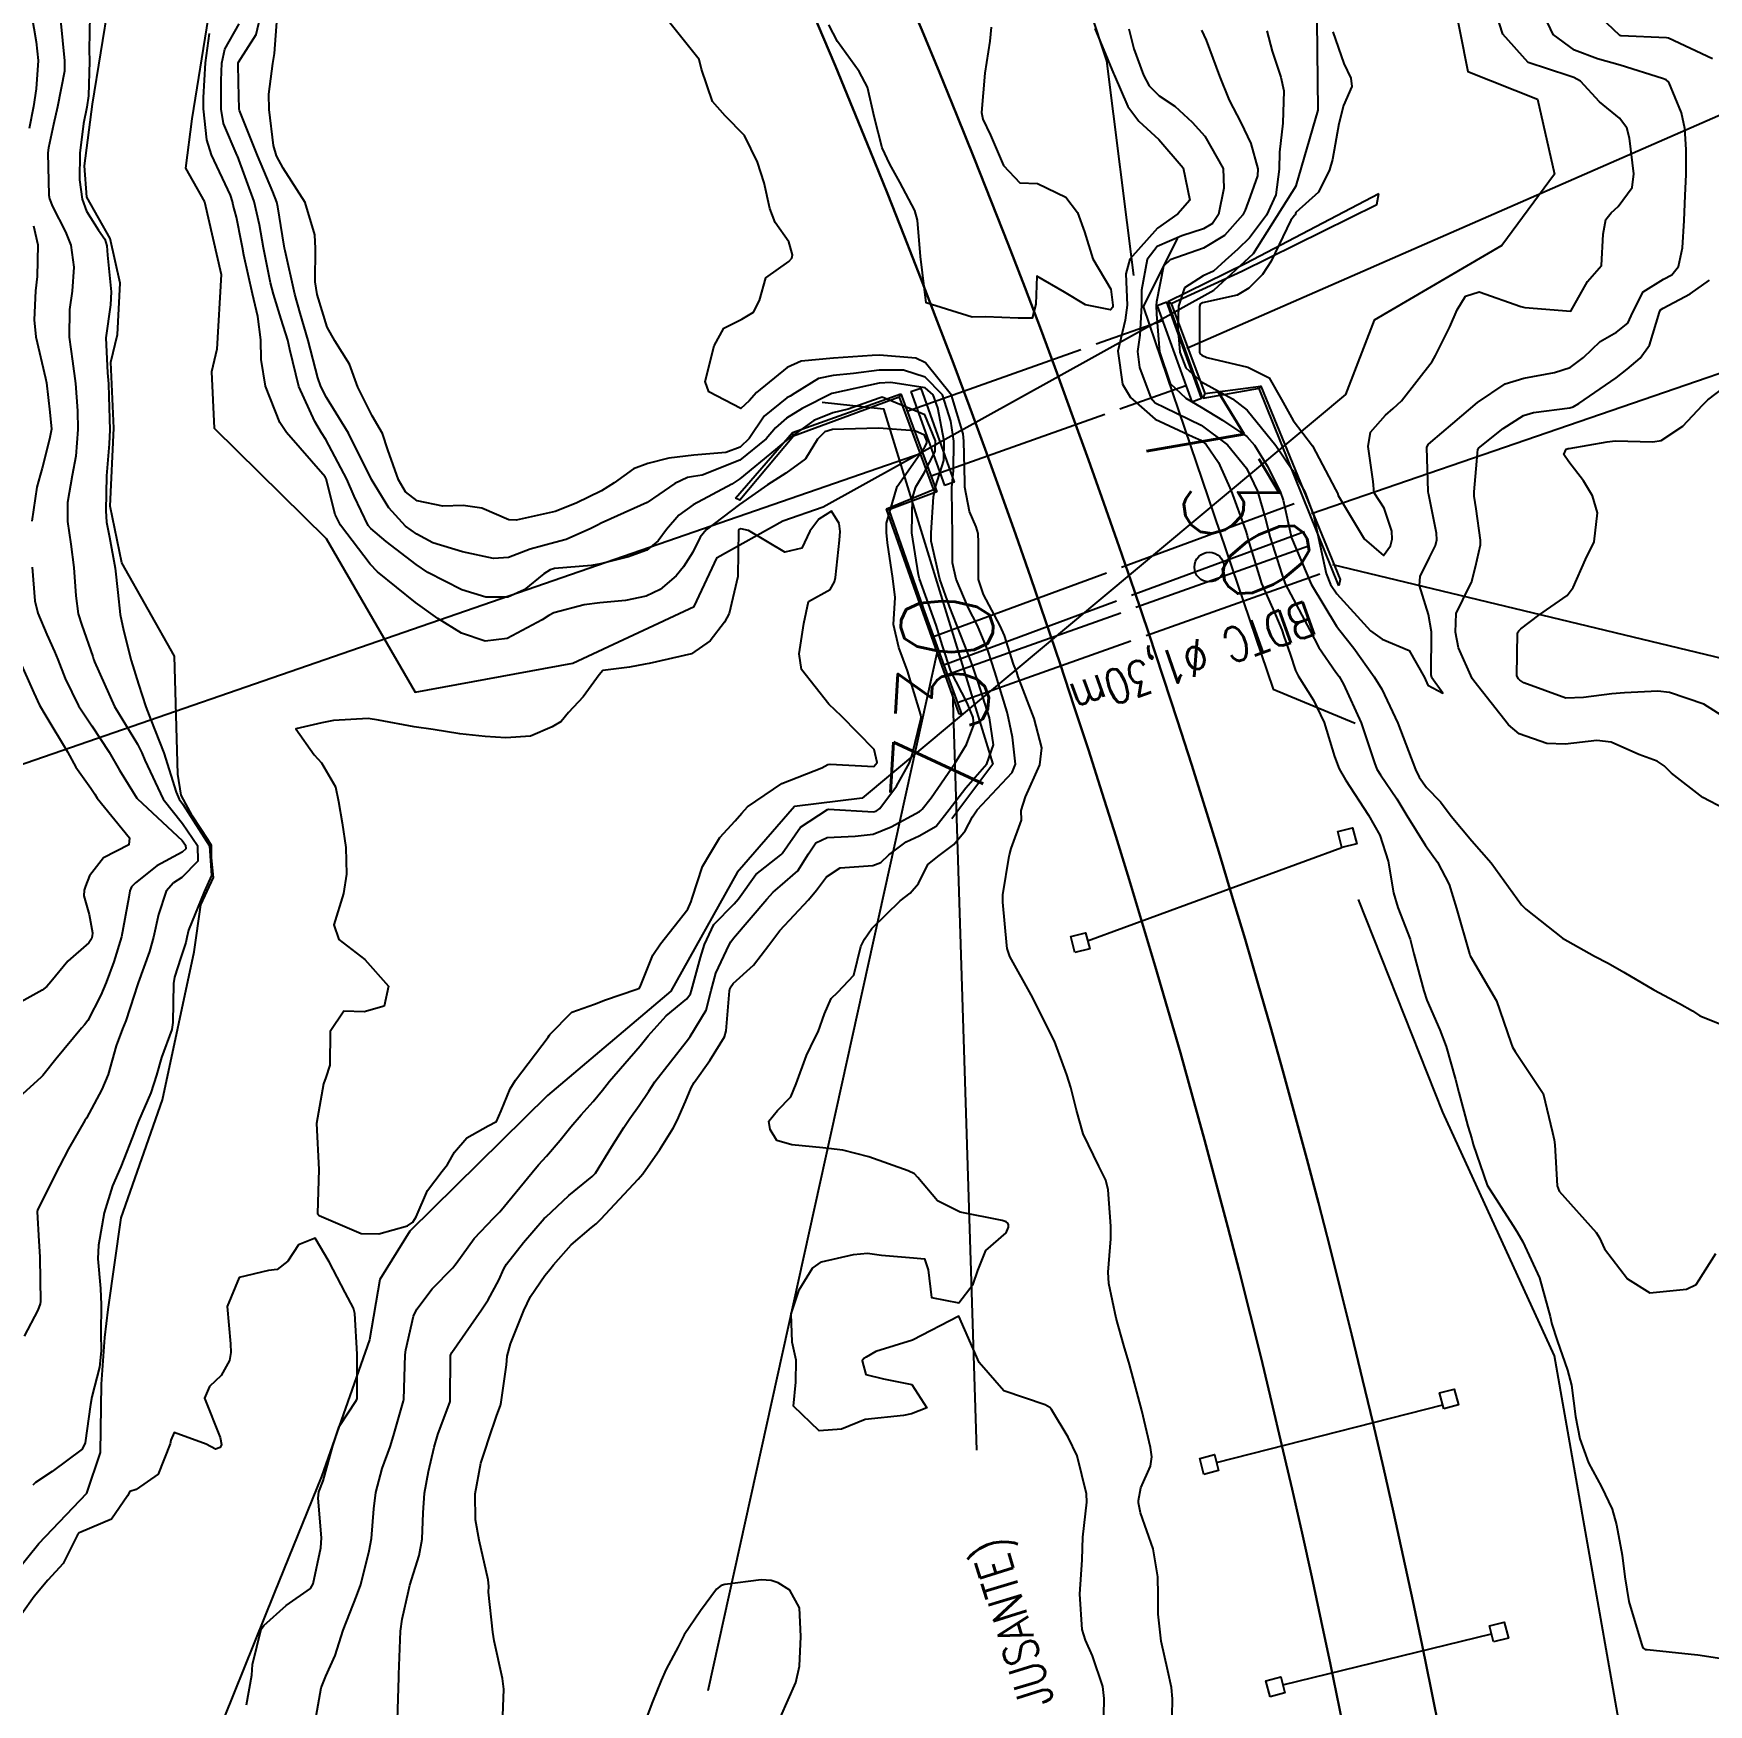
# Model space of a CAD drawing. Header units: metres. Extents: x 318500 to 325275, y 7408834 to 7428799.
# Drawn here: x 323822.7 to 323895.5, y 7420420.6 to 7420493.1 of the extents above; entities that cross this region are included whole.
import ezdxf
from ezdxf.enums import TextEntityAlignment as Align

# ---------------------------------------------------------------- set-up
doc = ezdxf.new("R2010")
doc.units = ezdxf.units.M
doc.header["$MEASUREMENT"] = 0
doc.linetypes.add('CONTINUO', pattern=[0])
doc.linetypes.add('TRACEJADO', pattern=[8.7, 8, -0.7])
for name, color, linetype in [('ALA', 45, 'Continuous'), ('BUEIRO', 151, 'Continuous'), ('Cotas', 45, 'Continuous'), ('Curvas de Nivel 1m', 11, 'Continuous'), ('Curvas de Nivel 5m', 15, 'Continuous'), ('Divisas', 45, 'Continuous'), ('Hidrografia', 140, 'Continuous'), ('Linha Férrea', 20, 'Continuous'), ('Pontes_Viadutos_Tubos', 190, 'Continuous'), ('Postes', 20, 'Continuous'), ('Pórticos', 45, 'Continuous'), ('TEXTO', 45, 'Continuous'), ('Vias Primárias', 230, 'Continuous')]:
    doc.layers.add(name, color=color, linetype=linetype)
doc.styles.add('ROMANS', font='romans', dxfattribs={"height": 0.2})
doc.styles.add('Style-STANDARD', font='STANDARD.shx')

msp = doc.modelspace()

# ---------------------------------------------------------------- linework, layer by layer
at = {"layer": 'ALA', "linetype": 'CONTINUO'}
for points in [[(323871.981, 7420481.506, 730.885), (323875.369, 7420483.166, 730.513), (323881.143, 7420486.187, 729.695)], [(323875.953, 7420477.723, 730.162), (323873.509, 7420477.292, 730.92)], [(323879.413, 7420469.144, 730.104), (323875.953, 7420477.723, 730.162)], [(323876.025, 7420477.819, 726.754), (323879.462, 7420469.431, 727.394), (323879.413, 7420469.144, 730.104)], [(323863.038, 7420463.544, 730.032), (323862.917, 7420463.587, 727.259), (323861.216, 7420468.384, 725.878), (323859.76, 7420472.48, 725.851)], [(323859.868, 7420472.459, 730.125), (323861.36, 7420468.18, 730.075), (323863.038, 7420463.544, 730.032)]]:
    msp.add_polyline3d(points, dxfattribs=at)
at = {"layer": 'BUEIRO', "linetype": 'TRACEJADO', "flags": 128}
for points in [[(323860.665, 7420476.743), (323871.749, 7420480.682)], [(323861.702, 7420473.927), (323872.766, 7420477.859)]]:
    msp.add_lwpolyline(points, dxfattribs=at)
at = {"layer": 'BUEIRO', "linetype": 'CONTINUO'}
for points in [[(323872.134, 7420481.421, 726.591), (323875.194, 7420482.821, 726.556), (323881.065, 7420485.71, 726.979), (323881.143, 7420486.187, 729.695)], [(323871.945, 7420481.467, 731.951), (323871.521, 7420481.314, 731.951), (323873.021, 7420477.15, 731.915), (323873.444, 7420477.303, 731.915)], [(323873.444, 7420477.303, 731.915), (323871.945, 7420481.467, 731.951)], [(323871.981, 7420481.506, 730.885), (323872.134, 7420481.421, 726.591), (323873.593, 7420477.503, 726.301), (323873.509, 7420477.292, 730.92)], [(323873.509, 7420477.292, 730.92), (323871.981, 7420481.506, 730.885)], [(323860.824, 7420477.586, 731.735), (323861.248, 7420477.737, 731.735), (323862.707, 7420473.659, 731.604), (323862.283, 7420473.507, 731.604)], [(323873.593, 7420477.503, 726.301), (323876.025, 7420477.819, 726.754), (323875.953, 7420477.723, 730.162)], [(323853.201, 7420472.955, 730.224), (323855.679, 7420475.813, 730.729), (323860.388, 7420477.496, 730.738)], [(323860.319, 7420477.343, 726.445), (323855.727, 7420475.655, 727.042), (323855.679, 7420475.813, 730.729)], [(323860.388, 7420477.496, 730.738), (323860.319, 7420477.343, 726.445), (323861.81, 7420473.315, 726.434), (323861.955, 7420473.241, 730.639)], [(323860.388, 7420477.496, 730.738), (323861.955, 7420473.241, 730.639)], [(323860.824, 7420477.586, 731.735), (323862.283, 7420473.507, 731.604)], [(323855.727, 7420475.655, 727.042), (323853.387, 7420472.876, 726.318), (323853.201, 7420472.955, 730.224)], [(323861.81, 7420473.315, 726.434), (323859.76, 7420472.48, 725.851), (323859.868, 7420472.459, 730.125)], [(323861.955, 7420473.241, 730.639), (323859.868, 7420472.459, 730.125)]]:
    msp.add_polyline3d(points, dxfattribs=at)
at = {"layer": 'Curvas de Nivel 1m', "flags": 128}
for points, elevation in [([(323876.283, 7420493.261), (323876.518, 7420492.376), (323876.896, 7420491.251), (323877.015, 7420490.65), (323876.981, 7420489.249), (323876.839, 7420487.994), (323876.814, 7420487.251), (323876.669, 7420486.138), (323876.272, 7420485.259), (323875.53, 7420484.269), (323875.022, 7420483.778), (323874.468, 7420483.281), (323873.972, 7420482.826), (323873.51, 7420482.617), (323872.704, 7420482.1), (323872.439, 7420481.306), (323872.419, 7420480.363), (323872.497, 7420479.304), (323872.77, 7420478.617), (323873.447, 7420478.013), (323874.794, 7420477.276), (323875.433, 7420476.786), (323876.679, 7420475.251), (323877.394, 7420474.176), (323877.939, 7420473.232), (323878.326, 7420472.182), (323878.532, 7420471.222), (323878.861, 7420469.693), (323879.045, 7420469.214), (323879.324, 7420468.798), (323880.788, 7420467.195), (323881.297, 7420466.841), (323882.46, 7420466.341), (323883.126, 7420465.162), (323883.275, 7420464.836), (323883.929, 7420464.491), (323883.451, 7420465.157), (323883.414, 7420465.291), (323883.438, 7420467.158), (323883.311, 7420467.91), (323882.915, 7420469.166), (323882.946, 7420469.556), (323883.348, 7420470.38), (323883.611, 7420470.901), (323883.672, 7420471.155), (323883.647, 7420471.44), (323883.377, 7420472.811), (323883.315, 7420473.097), (323883.305, 7420473.161), (323883.291, 7420473.252), (323883.238, 7420475.163), (323883.29, 7420475.284), (323883.413, 7420475.391), (323884.368, 7420476.204), (323885.44, 7420477.111), (323886.636, 7420477.93), (323887.451, 7420478.171), (323888.781, 7420478.418), (323889.456, 7420478.639), (323890.033, 7420479.071), (323890.767, 7420479.764), (323891.477, 7420480.175), (323891.969, 7420480.559), (323892.179, 7420481.043), (323892.626, 7420481.916), (323893.512, 7420482.467), (323893.877, 7420482.662), (323894.161, 7420483.02), (323894.339, 7420483.829), (323894.411, 7420485.017), (323894.46, 7420486.113), (323894.499, 7420487.016), (323894.494, 7420488.109), (323894.44, 7420489.017), (323894.291, 7420489.704), (323893.746, 7420491.028), (323893.622, 7420491.133), (323893.464, 7420491.19), (323891.631, 7420491.768), (323890.651, 7420492.048), (323889.64, 7420492.416), (323888.715, 7420493.094), (323887.861, 7420494.923)], 728), ([(323879.156, 7420493.217), (323879.629, 7420491.843), (323879.925, 7420491.207), (323879.974, 7420490.849), (323879.608, 7420490.014), (323879.408, 7420489.213), (323879.128, 7420487.665), (323879.01, 7420487.218), (323878.523, 7420486.258), (323877.542, 7420485.365), (323877.507, 7420485.274), (323877.49, 7420485.241), (323877.329, 7420485.035), (323876.471, 7420483.256), (323876.098, 7420482.674), (323875.502, 7420482.077), (323874.996, 7420481.777), (323873.492, 7420481.44), (323873.394, 7420481.389), (323873.364, 7420481.292), (323873.358, 7420479.395), (323873.365, 7420479.291), (323873.392, 7420479.223), (323873.459, 7420479.164), (323873.677, 7420479.069), (323875.454, 7420478.648), (323876.381, 7420478.188), (323876.913, 7420477.248), (323877.426, 7420476.332), (323878.27, 7420475.227), (323879.263, 7420473.33), (323879.336, 7420473.211), (323879.348, 7420473.179), (323879.379, 7420473.069), (323880.505, 7420471.199), (323881.349, 7420470.47), (323881.656, 7420470.885), (323881.727, 7420471.184), (323881.709, 7420471.53), (323881.373, 7420472.529), (323880.941, 7420473.194), (323880.904, 7420473.678), (323880.685, 7420475.197), (323880.792, 7420475.823), (323881.431, 7420476.559), (323881.768, 7420476.852), (323882.135, 7420477.18), (323883.457, 7420478.902), (323883.611, 7420479.158), (323884.232, 7420480.395), (323884.557, 7420481.144), (323884.911, 7420481.727), (323885.502, 7420481.929), (323887.316, 7420481.289), (323887.492, 7420481.237), (323889.49, 7420481.08), (323890.213, 7420482.366), (323890.82, 7420483.061), (323890.897, 7420484.423), (323891.015, 7420485.058), (323891.239, 7420485.36), (323891.549, 7420485.623), (323892.154, 7420486.451), (323892.217, 7420487.044), (323892.042, 7420488.597), (323891.916, 7420489.047), (323891.604, 7420489.461), (323890.727, 7420490.179), (323889.909, 7420491.076), (323889.622, 7420491.236), (323889.402, 7420491.305), (323887.632, 7420491.882), (323886.532, 7420493.121), (323886.003, 7420494.799)], 727), ([(323895.636, 7420492.045), (323893.734, 7420492.944), (323893.649, 7420492.955), (323891.664, 7420493.036), (323891.616, 7420493.051), (323889.677, 7420494.907)], 729), ([(323822.617, 7420493.97), (323822.824, 7420492.777), (323822.908, 7420491.967), (323822.829, 7420490.74), (323822.713, 7420489.969), (323822.528, 7420489.024)], 729), ([(323825.161, 7420493.937), (323825.13, 7420492.435), (323825.138, 7420491.937), (323825.098, 7420490.437), (323825.025, 7420489.938), (323824.882, 7420489.239), (323824.729, 7420487.943), (323824.706, 7420486.789), (323824.82, 7420485.941), (323825.018, 7420485.421), (323825.527, 7420484.605), (323825.815, 7420484.217), (323825.892, 7420483.924), (323825.92, 7420483.518), (323826.082, 7420481.921), (323826.051, 7420481.352), (323825.852, 7420479.924), (323825.93, 7420478.408), (323825.969, 7420477.922), (323825.979, 7420477.374), (323826.024, 7420475.921), (323825.998, 7420475.324), (323825.88, 7420473.923), (323825.848, 7420472.406), (323825.886, 7420471.922), (323826.011, 7420471.259), (323826.261, 7420469.916), (323826.367, 7420468.862), (323826.468, 7420467.912), (323826.615, 7420467.232), (323826.951, 7420465.905), (323827.265, 7420464.874), (323827.59, 7420463.897), (323827.803, 7420463.333), (323828.367, 7420461.889), (323828.901, 7420460.185), (323829.041, 7420459.882), (323829.197, 7420459.668), (323830.356, 7420457.862), (323830.445, 7420456.567), (323830.125, 7420455.865), (323829.438, 7420454.19), (323829.376, 7420453.876), (323829.332, 7420453.661), (323829.107, 7420453.009), (323828.832, 7420452.144), (323828.79, 7420451.883), (323828.768, 7420450.179), (323828.714, 7420449.883), (323828.276, 7420448.66), (323828.059, 7420447.89), (323827.8, 7420447.12), (323827.276, 7420445.897), (323827.198, 7420445.707), (323826.999, 7420445.167), (323826.641, 7420444.25), (323826.501, 7420443.907), (323826.143, 7420443.084), (323825.78, 7420441.918), (323825.527, 7420440.51), (323825.501, 7420439.921), (323825.614, 7420438.623), (323825.647, 7420437.919), (323825.641, 7420436.672), (323825.646, 7420435.919), (323825.579, 7420435.21), (323825.25, 7420433.924), (323825.184, 7420433.586), (323824.959, 7420431.928), (323824.817, 7420431.653), (323823.528, 7420430.67), (323822.802, 7420430.196), (323822.677, 7420430.085)], 727), ([(323843.076, 7420419.684), (323843.14, 7420421.226), (323843.077, 7420421.684), (323842.715, 7420423.324), (323842.656, 7420423.691), (323842.472, 7420425.429), (323842.487, 7420425.694), (323842.461, 7420425.978), (323842.066, 7420427.701), (323841.91, 7420428.576), (323841.893, 7420429.704), (323842.145, 7420431.032), (323842.354, 7420431.697), (323842.469, 7420432.051), (323842.841, 7420433.121), (323842.994, 7420433.542), (323843.031, 7420433.687), (323843.251, 7420435.307), (323843.289, 7420435.684), (323843.427, 7420436.223), (323844.016, 7420437.673), (323844.305, 7420438.273), (323844.923, 7420439.188), (323845.135, 7420439.45), (323845.296, 7420439.656), (323846.068, 7420440.524), (323846.955, 7420441.28), (323847.157, 7420441.437), (323847.349, 7420441.634), (323848.978, 7420443.379), (323849.178, 7420443.607), (323849.921, 7420444.671), (323850.489, 7420445.588), (323850.669, 7420445.931), (323851.027, 7420446.746), (323851.277, 7420447.337), (323851.414, 7420447.576), (323852.086, 7420448.533), (323852.732, 7420449.563), (323852.803, 7420449.823), (323852.939, 7420451.562), (323852.969, 7420451.684), (323853.095, 7420451.874), (323853.988, 7420452.665), (323854.652, 7420453.537), (323855.127, 7420454.181), (323856.377, 7420455.511), (323856.727, 7420455.925), (323857.155, 7420456.513), (323857.755, 7420456.9), (323859.163, 7420457.003), (323859.51, 7420457.129), (323859.861, 7420457.47), (323860.613, 7420458.024), (323861.183, 7420458.287), (323861.919, 7420458.709), (323862.485, 7420459.431), (323863.209, 7420460.375), (323864.113, 7420461.417), (323864.403, 7420462.242), (323864.24, 7420463.415), (323863.737, 7420464.959), (323863.582, 7420465.425), (323863.508, 7420465.652), (323863.288, 7420466.22), (323862.821, 7420467.435), (323862.501, 7420468.25), (323862.081, 7420469.442), (323861.708, 7420471.093), (323861.697, 7420471.447), (323861.8, 7420473.022), (323861.888, 7420473.445), (323862.248, 7420474.591), (323862.272, 7420475.441), (323861.987, 7420476.889), (323861.793, 7420477.446), (323861.443, 7420477.749), (323859.949, 7420477.977), (323859.445, 7420477.948), (323857.455, 7420477.525), (323857.394, 7420477.51), (323856.106, 7420476.847), (323855.424, 7420476.434), (323854.938, 7420476.017), (323854.533, 7420475.543), (323853.396, 7420474.612), (323851.759, 7420473.957), (323851.385, 7420473.901), (323851.119, 7420473.857), (323850.565, 7420473.598), (323849.867, 7420473.113), (323849.372, 7420472.771), (323847.794, 7420472.064), (323847.362, 7420471.867), (323847.21, 7420471.793), (323846.912, 7420471.644), (323845.849, 7420471.159), (323845.351, 7420471.039), (323844.281, 7420470.741), (323843.34, 7420470.382), (323842.696, 7420470.344), (323841.344, 7420470.63), (323840.057, 7420471.025), (323839.355, 7420471.397), (323838.874, 7420471.747), (323838.142, 7420472.532), (323837.393, 7420473.77), (323837.38, 7420473.795), (323836.391, 7420475.785), (323835.433, 7420477.332), (323835.184, 7420477.803), (323835.066, 7420478.181), (323834.64, 7420479.808), (323834.289, 7420481), (323834.068, 7420481.814), (323833.641, 7420483.696), (323833.617, 7420483.819), (323833.525, 7420484.358), (323833.324, 7420485.61), (323833.277, 7420485.824), (323833.102, 7420486.271), (323832.437, 7420487.841), (323831.654, 7420489.794), (323831.639, 7420489.85), (323831.612, 7420491.012), (323831.599, 7420491.829), (323831.599, 7420491.85), (323831.603, 7420491.868), (323831.621, 7420491.897), (323832.386, 7420493.096), (323832.554, 7420493.841)], 729), ([(323823.879, 7420493.724), (323824.063, 7420491.953), (323824.053, 7420491.514), (323823.754, 7420489.958), (323823.582, 7420489.19), (323823.36, 7420488.174), (323823.334, 7420487.962), (323823.38, 7420486.125), (323823.407, 7420485.961), (323823.537, 7420485.625), (323824.105, 7420484.53), (323824.329, 7420483.948), (323824.464, 7420482.988), (323824.389, 7420481.947), (323824.276, 7420481.15), (323824.258, 7420479.948), (323824.409, 7420478.905), (323824.529, 7420477.944), (323824.615, 7420476.75), (323824.634, 7420475.942), (323824.546, 7420474.789), (323824.393, 7420473.945), (323824.19, 7420472.769), (323824.181, 7420471.948), (323824.329, 7420470.962), (323824.463, 7420469.943), (323824.543, 7420468.71), (323824.655, 7420467.94), (323824.805, 7420467.448), (323825.281, 7420466.077), (323825.318, 7420465.968), (323825.329, 7420465.929), (323825.356, 7420465.852), (323826.232, 7420463.915), (323827.226, 7420462.279), (323827.423, 7420461.898), (323827.542, 7420461.572), (323828.34, 7420459.889), (323829.184, 7420458.833), (323829.838, 7420457.87), (323829.847, 7420457.183), (323829.149, 7420456.487), (323828.785, 7420456.244), (323828.479, 7420455.887), (323828.143, 7420454.876), (323827.925, 7420453.892), (323827.744, 7420453.26), (323827.255, 7420451.898), (323827.214, 7420451.773), (323827.082, 7420451.363), (323826.714, 7420450.257), (323826.581, 7420449.907), (323826.306, 7420449.165), (323825.947, 7420447.916), (323825.682, 7420447.268), (323825.012, 7420446.031), (323824.972, 7420445.969), (323824.945, 7420445.931), (323824.237, 7420444.696), (323823.844, 7420443.947), (323822.962, 7420442.182), (323822.887, 7420442.034), (323822.869, 7420441.961), (323822.941, 7420440.687), (323822.981, 7420440.009), (323822.98, 7420439.959), (323823.007, 7420438.064), (323822.998, 7420437.959), (323822.897, 7420437.687), (323822.3, 7420436.552)], 728), ([(323834.94, 7420419.796), (323835.2, 7420421.275), (323835.41, 7420421.789), (323835.81, 7420422.677), (323836.156, 7420423.778), (323836.735, 7420425.263), (323836.922, 7420425.767), (323837.29, 7420427.234), (323837.386, 7420427.761), (323837.492, 7420429.057), (323837.573, 7420429.758), (323837.86, 7420430.804), (323838.196, 7420431.749), (323838.347, 7420432.228), (323838.782, 7420433.741), (323838.792, 7420433.8), (323838.856, 7420435.74), (323838.882, 7420435.962), (323839.213, 7420437.42), (323839.357, 7420437.735), (323840.033, 7420438.609), (323840.927, 7420439.53), (323841.013, 7420439.634), (323841.069, 7420439.718), (323841.851, 7420440.802), (323842.709, 7420441.694), (323842.963, 7420441.955), (323844.37, 7420443.669), (323844.652, 7420443.998), (323844.991, 7420444.369), (323845.586, 7420445.069), (323846.051, 7420445.65), (323846.494, 7420446.169), (323847.027, 7420446.746), (323847.425, 7420447.243), (323847.723, 7420447.63), (323849.056, 7420449.175), (323849.408, 7420449.605), (323850.195, 7420450.471), (323851.084, 7420451.211), (323851.245, 7420451.421), (323851.296, 7420451.578), (323851.685, 7420453.001), (323851.861, 7420453.573), (323852.264, 7420454.433), (323853.138, 7420455.33), (323853.334, 7420455.557), (323854.088, 7420456.614), (323855.169, 7420457.464), (323855.206, 7420457.493), (323855.228, 7420457.529), (323856.033, 7420458.672), (323857.199, 7420459.441), (323857.249, 7420459.45), (323859.198, 7420459.326), (323859.317, 7420459.359), (323859.471, 7420459.476), (323860.195, 7420460.451), (323860.754, 7420461.457), (323860.875, 7420461.806), (323861.249, 7420463.361), (323861.269, 7420463.43), (323861.275, 7420463.45), (323861.251, 7420463.549), (323860.674, 7420465.459), (323860.297, 7420466.471), (323860.062, 7420467.469), (323860.143, 7420468.642), (323860.04, 7420469.469), (323859.806, 7420471.021), (323859.769, 7420471.474), (323859.767, 7420471.876), (323860.225, 7420473.467), (323861.406, 7420475.157), (323861.51, 7420475.348), (323861.515, 7420475.449), (323861.414, 7420475.695), (323860.987, 7420475.886), (323859.418, 7420476.003), (323858.914, 7420475.991), (323857.417, 7420475.947), (323857.082, 7420475.846), (323856.765, 7420475.516), (323856.245, 7420474.674), (323855.388, 7420474.04), (323854.597, 7420473.542), (323853.371, 7420472.679), (323851.934, 7420471.581), (323851.672, 7420471.268), (323851.345, 7420470.607), (323850.95, 7420469.972), (323850.63, 7420469.591), (323849.928, 7420468.994), (323849.316, 7420468.7), (323848.419, 7420468.518), (323847.312, 7420468.411), (323846.627, 7420468.33), (323845.305, 7420467.977), (323845.098, 7420467.868), (323844.806, 7420467.667), (323843.292, 7420466.864), (323842.326, 7420466.74), (323841.294, 7420467.099), (323840.276, 7420467.73), (323839.31, 7420468.425), (323837.647, 7420469.765), (323837.335, 7420470.095), (323836.04, 7420471.79), (323835.82, 7420472.248), (323835.421, 7420473.799), (323835.381, 7420473.883), (323833.698, 7420475.817), (323833.416, 7420476.246), (323832.791, 7420477.83), (323832.596, 7420478.977), (323832.586, 7420479.833), (323832.454, 7420480.857), (323832.218, 7420481.839), (323831.851, 7420483.509), (323831.788, 7420483.846), (323831.747, 7420484.072), (323831.533, 7420485.161), (323831.38, 7420485.694), (323831.354, 7420485.853), (323831.271, 7420486.127), (323830.442, 7420487.867), (323830.233, 7420488.523), (323830.09, 7420489.873), (323830.092, 7420490.368), (323830.177, 7420491.872), (323830.358, 7420493.15)], 727), ([(323838.527, 7420419.877), (323838.572, 7420421.742), (323838.574, 7420421.86), (323838.651, 7420423.741), (323838.725, 7420424.269), (323838.993, 7420425.482), (323839.056, 7420425.737), (323839.46, 7420427.033), (323839.591, 7420427.732), (323839.636, 7420428.883), (323839.691, 7420429.731), (323839.867, 7420430.671), (323840.111, 7420431.727), (323840.27, 7420432.284), (323840.802, 7420433.72), (323840.81, 7420433.761), (323840.825, 7420435.721), (323840.835, 7420435.766), (323840.881, 7420435.842), (323842.176, 7420437.701), (323842.464, 7420438.139), (323842.92, 7420438.994), (323843.138, 7420439.476), (323843.258, 7420439.685), (323843.993, 7420440.625), (323844.897, 7420441.661), (323844.961, 7420441.727), (323845.96, 7420442.66), (323846.979, 7420443.495), (323847.116, 7420443.638), (323847.837, 7420444.788), (323848.355, 7420445.62), (323848.617, 7420446.015), (323849.024, 7420446.574), (323849.438, 7420447.2), (323849.701, 7420447.6), (323851.058, 7420449.344), (323851.161, 7420449.477), (323851.241, 7420449.578), (323851.929, 7420450.719), (323852.15, 7420451.569), (323852.349, 7420452.32), (323852.921, 7420453.562), (323852.996, 7420453.687), (323853.123, 7420453.844), (323854.568, 7420455.539), (323854.834, 7420455.845), (323855.149, 7420456.106), (323855.908, 7420456.769), (323856.369, 7420457.512), (323856.697, 7420457.987), (323857.181, 7420458.222), (323858.4, 7420458.27), (323859.183, 7420458.358), (323859.971, 7420458.685), (323861.199, 7420459.351), (323861.26, 7420459.389), (323861.311, 7420459.448), (323861.697, 7420459.937), (323862.734, 7420461.435), (323862.922, 7420461.735), (323863.232, 7420462.258), (323863.555, 7420463.115), (323863.525, 7420463.426), (323863.26, 7420464.067), (323862.555, 7420465.437), (323862.193, 7420466.539), (323861.917, 7420467.444), (323861.325, 7420469.095), (323861.2, 7420469.452), (323861.153, 7420469.633), (323860.869, 7420471.457), (323860.887, 7420472.97), (323861.033, 7420473.455), (323861.389, 7420474.031), (323861.87, 7420474.979), (323861.884, 7420475.445), (323861.427, 7420476.573), (323859.572, 7420477.344), (323859.437, 7420477.31), (323858.103, 7420476.826), (323857.427, 7420476.664), (323856.609, 7420476.332), (323855.478, 7420475.529), (323855.442, 7420475.497), (323855.409, 7420475.468), (323854.944, 7420475.077), (323853.384, 7420473.795), (323853.041, 7420473.565), (323851.371, 7420472.668), (323850.742, 7420472.221), (323850.205, 7420471.602), (323849.851, 7420471.104), (323849.346, 7420470.697), (323848.553, 7420470.41), (323847.337, 7420470.105), (323846.949, 7420470.031), (323845.334, 7420469.898), (323845.146, 7420469.85), (323844.875, 7420469.667), (323844.027, 7420468.971), (323843.314, 7420468.654), (323842.365, 7420468.653), (323841.319, 7420468.97), (323839.843, 7420469.735), (323839.335, 7420470.076), (323838.036, 7420471.073), (323837.358, 7420471.64), (323837.253, 7420471.772), (323836.637, 7420473.046), (323836.316, 7420473.786), (323835.406, 7420475.506), (323835.227, 7420475.802), (323834.935, 7420476.287), (323834.234, 7420477.812), (323833.851, 7420479.421), (323833.764, 7420479.817), (323833.474, 7420480.732), (323833.129, 7420481.825), (323833.011, 7420482.313), (323832.707, 7420483.832), (323832.534, 7420484.839), (323832.295, 7420485.839), (323831.57, 7420487.827), (323831.559, 7420487.85), (323830.965, 7420489.234), (323830.862, 7420489.861), (323830.856, 7420491.109), (323830.887, 7420491.861), (323831.019, 7420492.469), (323831.646, 7420493.571)], 728), ([(323872.162, 7420419.298), (323872.189, 7420420.801), (323872.137, 7420421.298), (323871.977, 7420422.024), (323871.695, 7420423.305), (323871.568, 7420424.477), (323871.56, 7420425.308), (323871.553, 7420426.103), (323871.348, 7420427.311), (323870.793, 7420428.883), (323870.702, 7420429.321), (323870.702, 7420429.421), (323870.81, 7420429.969), (323871.226, 7420430.912), (323871.292, 7420431.313), (323871.234, 7420431.714), (323870.85, 7420433.32), (323870.319, 7420435.326), (323870.064, 7420436.156), (323869.737, 7420437.332), (323869.415, 7420438.845), (323869.384, 7420439.335), (323869.509, 7420440.777), (323869.509, 7420441.335), (323869.393, 7420442.918), (323869.285, 7420443.337), (323868.989, 7420443.938), (323868.309, 7420445.351), (323868.01, 7420446.371), (323867.765, 7420447.359), (323867.593, 7420447.909), (323867.06, 7420449.37), (323866.05, 7420451.386), (323865.115, 7420453.043), (323865.007, 7420453.401), (323864.99, 7420453.533), (323864.813, 7420455.403), (323864.82, 7420455.728), (323865.096, 7420457.401), (323865.109, 7420457.463), (323865.175, 7420457.739), (323865.621, 7420458.966), (323865.616, 7420459.394), (323865.804, 7420459.99), (323866.422, 7420461.382), (323866.505, 7420462.107), (323866.177, 7420463.386), (323865.483, 7420465.191), (323865.419, 7420465.398), (323865.385, 7420465.503), (323865.283, 7420465.742), (323864.886, 7420466.996), (323864.705, 7420467.409), (323863.97, 7420468.771), (323863.754, 7420469.424), (323863.751, 7420471.027), (323863.742, 7420471.424), (323863.656, 7420471.719), (323863.369, 7420472.376), (323863.167, 7420473.432), (323863.158, 7420473.658), (323863.126, 7420475.433), (323863.097, 7420475.75), (323862.591, 7420477.438), (323861.454, 7420478.832), (323861.034, 7420479.034), (323859.457, 7420479.166), (323859.133, 7420479.161), (323857.455, 7420479.044), (323856.062, 7420478.916), (323855.451, 7420478.641), (323854.121, 7420477.55), (323853.8, 7420477.189), (323853.429, 7420476.855), (323852.041, 7420477.581), (323851.882, 7420478.021), (323852.273, 7420479.578), (323852.702, 7420480.341), (323853.478, 7420480.732), (323853.989, 7420481.046), (323854.244, 7420481.549), (323854.52, 7420482.53), (323855.516, 7420483.247), (323855.657, 7420483.389), (323855.683, 7420483.528), (323855.526, 7420484.097), (323854.928, 7420484.933), (323854.689, 7420485.543), (323854.444, 7420486.66), (323854.154, 7420487.551), (323853.587, 7420488.708), (323852.757, 7420489.573), (323852.211, 7420490.186), (323851.733, 7420491.588), (323851.626, 7420492.015), (323850.351, 7420493.603)], 731), ([(323864.315, 7420493.42), (323864.253, 7420492.809), (323864.038, 7420491.424), (323863.889, 7420489.712), (323863.942, 7420489.425), (323864.283, 7420488.726), (323864.842, 7420487.411), (323865.559, 7420486.661), (323866.324, 7420486.623), (323867.55, 7420486.037), (323868.059, 7420485.365), (323868.361, 7420484.533), (323868.726, 7420483.358), (323869.5, 7420482.038), (323869.597, 7420481.348), (323869.587, 7420481.25), (323869.487, 7420481.139), (323868.405, 7420481.361), (323867.498, 7420481.907), (323866.291, 7420482.605), (323866.244, 7420481.389), (323866.091, 7420480.781), (323865.481, 7420480.774), (323864.065, 7420480.838), (323863.481, 7420480.826), (323861.49, 7420481.45), (323861.241, 7420483.454), (323861.109, 7420485.029), (323860.988, 7420485.458), (323860.336, 7420486.69), (323859.914, 7420487.475), (323859.581, 7420488.181), (323859.238, 7420489.485), (323858.94, 7420490.817), (323858.579, 7420491.496), (323857.639, 7420492.792), (323857.251, 7420493.514)], 732), ([(323868.811, 7420493.358), (323869.621, 7420491.408), (323869.644, 7420491.35), (323870.24, 7420489.975), (323870.719, 7420489.333), (323871.588, 7420488.534), (323872.651, 7420487.304), (323872.939, 7420485.909), (323872.423, 7420485.307), (323871.534, 7420484.684), (323870.335, 7420483.338), (323870.154, 7420482.697), (323870.213, 7420481.339), (323870.132, 7420480.689), (323869.813, 7420479.345), (323870.019, 7420477.915), (323870.354, 7420477.336), (323871.426, 7420476.388), (323873.081, 7420475.629), (323873.413, 7420475.482), (323873.647, 7420475.288), (323874.176, 7420474.504), (323874.738, 7420473.276), (323875.363, 7420471.566), (323875.424, 7420471.333), (323875.439, 7420471.269), (323875.471, 7420471.155), (323876.05, 7420469.259), (323876.665, 7420467.895), (323876.937, 7420467.245), (323877.024, 7420466.97), (323877.289, 7420466.178), (323877.523, 7420465.477), (323877.638, 7420465.235), (323878.304, 7420464.185), (323878.779, 7420463.217), (323879.228, 7420461.734), (323879.426, 7420461.208), (323879.699, 7420460.721), (323880.696, 7420459.195), (323881.187, 7420458.323), (323881.548, 7420457.184), (323881.789, 7420455.813), (323881.978, 7420455.178), (323882.502, 7420453.797), (323882.669, 7420453.167), (323883.096, 7420451.551), (323883.235, 7420451.158), (323883.792, 7420449.864), (323884.075, 7420449.145), (323884.483, 7420447.704), (323884.62, 7420447.136), (323885.018, 7420445.676), (323885.185, 7420445.128), (323885.248, 7420444.887), (323885.847, 7420443.121), (323886.964, 7420441.379), (323887.143, 7420441.107), (323887.398, 7420440.659), (323888.125, 7420439.088), (323888.586, 7420437.41), (323888.663, 7420437.082), (323888.899, 7420436.365), (323889.349, 7420435.073), (323889.512, 7420434.429), (323889.694, 7420433.067), (323889.872, 7420432.096), (323890.249, 7420431.059), (323890.815, 7420430.018), (323891.276, 7420429.043), (323891.468, 7420428.362), (323891.715, 7420427.036), (323891.827, 7420426.1), (323892.009, 7420425.031), (323892.555, 7420423.19), (323892.618, 7420423.022), (323892.719, 7420422.947), (323892.798, 7420422.94), (323894.716, 7420422.748), (323894.999, 7420422.713), (323896.712, 7420422.453)], 731), ([(323873.442, 7420493.293), (323873.644, 7420492.86), (323874.232, 7420491.284), (323874.645, 7420490.244), (323875.154, 7420489.274), (323875.586, 7420488.365), (323875.892, 7420487.265), (323875.872, 7420486.959), (323875.552, 7420486.057), (323875.341, 7420485.474), (323875.236, 7420485.273), (323874.44, 7420484.372), (323873.525, 7420483.816), (323872.078, 7420483.312), (323871.788, 7420483.044), (323871.493, 7420481.492), (323871.478, 7420481.332), (323871.485, 7420480.955), (323871.619, 7420479.318), (323872.081, 7420477.945), (323872.762, 7420477.3), (323873.434, 7420476.91), (323874.352, 7420476.354), (323875.416, 7420475.638), (323875.753, 7420475.265), (323876.291, 7420474.362), (323876.864, 7420473.248), (323876.999, 7420472.868), (323877.36, 7420471.24), (323878.209, 7420469.227), (323879.303, 7420467.404), (323879.448, 7420467.209), (323880.056, 7420466.439), (323880.949, 7420465.193), (323881.272, 7420464.659), (323881.98, 7420463.179), (323882.437, 7420461.967), (323882.737, 7420461.167), (323882.897, 7420460.845), (323883.212, 7420460.393), (323883.826, 7420459.767), (323884.294, 7420459.144), (323885.184, 7420458.076), (323886.023, 7420457.121), (323887.154, 7420455.555), (323887.345, 7420455.3), (323887.539, 7420455.104), (323889.132, 7420453.847), (323890.515, 7420453.059), (323891.116, 7420452.754), (323891.787, 7420452.366), (323893.099, 7420451.604), (323894.205, 7420451.013), (323894.766, 7420450.684), (323895.085, 7420450.473), (323896.145, 7420450.049)], 729), ([(323822.709, 7420484.788), (323822.899, 7420483.966), (323822.867, 7420482.595), (323822.801, 7420481.967), (323822.733, 7420480.706), (323822.805, 7420479.967), (323823.232, 7420478.172), (323823.275, 7420477.962), (323823.421, 7420476.697), (323823.488, 7420475.959), (323823.481, 7420475.887), (323823.403, 7420475.52), (323823.09, 7420474.257), (323823.003, 7420473.964), (323822.851, 7420473.442), (323822.631, 7420471.967)], 729), ([(323897.107, 7420458.971), (323895.214, 7420459.957), (323893.867, 7420461.02), (323893.537, 7420461.329), (323893.235, 7420461.528), (323892.448, 7420461.828), (323891.243, 7420462.356), (323890.622, 7420462.438), (323889.242, 7420462.268), (323888.446, 7420462.295), (323887.246, 7420462.726), (323886.784, 7420463.115), (323885.278, 7420465.022), (323885.206, 7420465.131), (323884.613, 7420466.46), (323884.481, 7420467.142), (323884.503, 7420467.951), (323885.089, 7420469.134), (323885.169, 7420469.296), (323885.343, 7420469.982), (323885.559, 7420470.926), (323885.565, 7420471.128), (323885.374, 7420472.494), (323885.295, 7420473.047), (323885.286, 7420473.131), (323885.283, 7420473.23), (323885.401, 7420474.56), (323885.454, 7420475.085), (323885.477, 7420475.129), (323886.551, 7420475.991), (323887.432, 7420476.546), (323887.859, 7420476.678), (323889.437, 7420476.887), (323889.587, 7420476.929), (323889.832, 7420477.074), (323891.451, 7420478.19), (323891.937, 7420478.563), (323892.499, 7420479.04), (323892.902, 7420479.602), (323893.333, 7420481.032), (323893.384, 7420481.139), (323893.493, 7420481.209), (323894.677, 7420481.837), (323895.512, 7420482.434)], 729), ([(323822.656, 7420469.967), (323822.771, 7420468.502), (323822.898, 7420467.964), (323823.291, 7420467.031), (323823.623, 7420466.294), (323823.764, 7420465.953), (323824.087, 7420465.129), (323824.668, 7420463.939), (323825.237, 7420463.067), (323826.002, 7420461.918), (323826.447, 7420461.147), (323827.2, 7420459.92), (323827.221, 7420459.9), (323829.173, 7420458.087), (323829.318, 7420457.878), (323829.323, 7420457.722), (323829.166, 7420457.584), (323828.063, 7420456.984), (323827.145, 7420456.246), (323826.967, 7420456.079), (323826.888, 7420455.904), (323826.858, 7420455.625), (323826.53, 7420453.909), (323826.193, 7420452.824), (323825.865, 7420451.918), (323825.639, 7420451.364), (323825.065, 7420450.272), (323824.919, 7420450.075), (323824.788, 7420449.934), (323823.679, 7420448.583), (323823.173, 7420447.958), (323823.114, 7420447.884), (323823.038, 7420447.801), (323822.074, 7420446.92)], 729), ([(323831.961, 7420420.54), (323832.198, 7420421.827), (323832.23, 7420422.294), (323832.602, 7420423.822), (323832.722, 7420423.982), (323833.686, 7420424.855), (323834.738, 7420425.588), (323834.853, 7420425.798), (323835.194, 7420427.363), (323835.222, 7420427.793), (323835.07, 7420429.522), (323835.105, 7420429.795), (323835.289, 7420430.277), (323835.714, 7420431.787), (323835.981, 7420432.635), (323836.737, 7420433.772), (323836.773, 7420433.85), (323836.763, 7420435.772), (323836.671, 7420437.547), (323836.611, 7420437.774), (323836.241, 7420438.449), (323835.546, 7420439.791), (323834.945, 7420440.816), (323834.219, 7420440.529), (323833.762, 7420439.812), (323833.292, 7420439.449), (323832.924, 7420439.409), (323831.647, 7420439.111), (323831.121, 7420437.847), (323831.26, 7420436.221), (323831.284, 7420435.844), (323831.221, 7420435.499), (323830.865, 7420434.853), (323830.349, 7420434.366), (323830.141, 7420433.861), (323830.825, 7420432.158), (323830.88, 7420431.849), (323830.819, 7420431.718), (323830.609, 7420431.645), (323830.214, 7420431.859), (323828.827, 7420432.368), (323828.673, 7420432.031), (323828.642, 7420431.882), (323828.131, 7420430.563), (323827.165, 7420429.896), (323826.896, 7420429.802), (323826.796, 7420429.618), (323826.091, 7420428.6), (323824.772, 7420428.039), (323824.694, 7420428.009), (323824.625, 7420427.932), (323824.005, 7420426.687), (323823.335, 7420425.951), (323822.733, 7420425.245), (323822.198, 7420424.493)], 726), ([(323855.156, 7420420.004), (323855.819, 7420421.513), (323855.986, 7420422.226), (323856.041, 7420423.51), (323855.986, 7420424.759), (323855.57, 7420425.518), (323855.058, 7420425.838), (323854.746, 7420425.937), (323854.318, 7420425.964), (323852.743, 7420425.764), (323852.58, 7420425.724), (323852.382, 7420425.564), (323851.678, 7420424.623), (323850.98, 7420423.577), (323850.886, 7420423.41), (323850.712, 7420423.066), (323850.198, 7420422.087), (323849.972, 7420421.591), (323849.602, 7420420.671), (323849.187, 7420419.602)], 729)]:
    msp.add_lwpolyline(points, dxfattribs=dict(at, elevation=elevation))
at = {"layer": 'Curvas de Nivel 1m', "elevation": 726, "flags": 128}
msp.add_lwpolyline([(323857.713, 7420471.855), (323857.369, 7420472.387), (323856.828, 7420472.052), (323856.426, 7420471.519), (323856.078, 7420470.794), (323855.346, 7420470.62), (323853.766, 7420471.554), (323853.429, 7420471.628), (323853.36, 7420471.594), (323853.336, 7420471.56), (323853.307, 7420469.584), (323853.305, 7420469.56), (323852.924, 7420467.946), (323852.73, 7420467.566), (323852.108, 7420466.756), (323851.286, 7420466.2), (323849.451, 7420465.776), (323849.281, 7420465.742), (323848.593, 7420465.62), (323847.444, 7420465.471), (323847.275, 7420465.282), (323846.58, 7420464.327), (323845.947, 7420463.653), (323845.636, 7420463.264), (323845.24, 7420463.026), (323844.295, 7420462.613), (323843.233, 7420462.544), (323842.326, 7420462.611), (323841.235, 7420462.724), (323840.065, 7420462.904), (323839.239, 7420463.03), (323837.689, 7420463.318), (323837.244, 7420463.384), (323835.738, 7420463.297), (323835.241, 7420463.198), (323834.105, 7420462.943), (323834.906, 7420461.803), (323835.217, 7420461.462), (323835.833, 7420460.417), (323835.962, 7420459.789), (323836.119, 7420458.853), (323836.276, 7420457.783), (323836.311, 7420456.625), (323836.18, 7420455.784), (323835.759, 7420454.423), (323835.966, 7420453.787), (323837.107, 7420452.925), (323838.124, 7420451.754), (323837.936, 7420450.898), (323837.073, 7420450.65), (323836.184, 7420450.673), (323835.595, 7420449.792), (323835.579, 7420448.325), (323835.407, 7420447.794), (323835.314, 7420447.518), (323835.01, 7420445.8), (323835.11, 7420443.798), (323835.042, 7420441.88), (323835.115, 7420441.798), (323836.949, 7420441.014), (323837.71, 7420440.997), (323838.954, 7420441.353), (323839.184, 7420441.511), (323839.329, 7420441.736), (323839.818, 7420442.885), (323840.456, 7420443.725), (323840.699, 7420444.009), (323840.992, 7420444.551), (323841.54, 7420445.173), (323842.462, 7420445.698), (323842.827, 7420445.879), (323843.02, 7420446.342), (323843.415, 7420447.303), (323843.653, 7420447.681), (323845.059, 7420449.544), (323845.104, 7420449.615), (323845.133, 7420449.659), (323846.095, 7420450.629), (323847.08, 7420450.978), (323847.555, 7420451.161), (323848.877, 7420451.613), (323849.032, 7420451.67), (323849.093, 7420451.801), (323849.611, 7420453.104), (323849.949, 7420453.598), (323851.135, 7420455.106), (323851.275, 7420455.442), (323851.318, 7420455.578), (323851.773, 7420456.962), (323852.125, 7420457.57), (323852.525, 7420458.222), (323853.191, 7420458.942), (323853.475, 7420459.277), (323853.719, 7420459.552), (323855.21, 7420460.57), (323856.951, 7420461.238), (323857.219, 7420461.387), (323857.312, 7420461.406), (323859.218, 7420461.296), (323859.351, 7420461.478), (323859.228, 7420462.036), (323857.803, 7420463.494), (323857.258, 7420464.01), (323856.066, 7420465.518), (323855.964, 7420466.201), (323856.177, 7420467.521), (323856.37, 7420468.463), (323857.322, 7420468.985), (323857.504, 7420469.33), (323857.547, 7420469.507), (323857.725, 7420471.134), (323857.744, 7420471.504)], close=True, dxfattribs=at)
at = {"layer": 'Curvas de Nivel 5m', "elevation": 730, "flags": 128}
for points in [[(323869.192, 7420419.335), (323869.21, 7420420.809), (323869.152, 7420421.335), (323868.71, 7420422.675), (323868.406, 7420423.345), (323868.263, 7420423.811), (323868.164, 7420425.349), (323868.261, 7420426.844), (323868.282, 7420427.347), (323868.297, 7420427.827), (323868.457, 7420429.345), (323868.446, 7420429.705), (323868.038, 7420431.352), (323867.65, 7420432.17), (323866.926, 7420433.369), (323866.851, 7420433.453), (323866.66, 7420433.566), (323864.862, 7420434.177), (323863.784, 7420435.411), (323862.9, 7420437.42), (323860.889, 7420436.385), (323859.294, 7420435.884), (323858.882, 7420435.639), (323858.78, 7420435.582), (323858.701, 7420435.482), (323858.871, 7420434.888), (323859.631, 7420434.706), (323860.865, 7420434.449), (323861.518, 7420433.44), (323860.847, 7420433.186), (323860.504, 7420433.115), (323858.842, 7420432.936), (323857.803, 7420432.522), (323856.834, 7420432.437), (323855.722, 7420433.517), (323855.822, 7420434.559), (323855.845, 7420435.516), (323855.663, 7420436.294), (323855.622, 7420437.519), (323855.969, 7420438.567), (323856.548, 7420439.506), (323856.934, 7420439.791), (323858.324, 7420440.101), (323858.94, 7420440.16), (323859.549, 7420440.08), (323860.938, 7420439.955), (323861.412, 7420439.918), (323861.577, 7420439.44), (323861.713, 7420438.239), (323862.909, 7420437.999), (323863.526, 7420438.808), (323863.736, 7420439.412), (323864.07, 7420440.282), (323864.955, 7420441.047), (323865.065, 7420441.292), (323865.061, 7420441.398), (323865.028, 7420441.466), (323864.961, 7420441.522), (323864.782, 7420441.581), (323862.965, 7420441.942), (323861.977, 7420442.442), (323861.122, 7420443.448), (323860.982, 7420443.606), (323860.702, 7420443.736), (323858.993, 7420444.342), (323857.86, 7420444.629), (323856.999, 7420444.735), (323855.649, 7420444.871), (323855.003, 7420445.055), (323854.703, 7420445.535), (323854.649, 7420445.902), (323855.023, 7420446.365), (323855.606, 7420446.947), (323855.845, 7420447.518), (323856.291, 7420448.75), (323856.643, 7420449.506), (323856.787, 7420449.782), (323857.076, 7420450.563), (323857.356, 7420451.228), (323857.646, 7420451.494), (323858.345, 7420452.244), (323858.649, 7420453.485), (323858.804, 7420453.802), (323859.128, 7420454.267), (323860.358, 7420455.462), (323860.795, 7420455.805), (323861.152, 7420456.221), (323861.564, 7420457.044), (323862.043, 7420457.437), (323862.694, 7420457.91), (323863.186, 7420458.504), (323863.491, 7420459.122), (323863.701, 7420459.415), (323865.216, 7420461.045), (323865.362, 7420461.398), (323865.238, 7420462.57), (323865.064, 7420463.403), (323864.998, 7420463.659), (323864.467, 7420465.412), (323864.181, 7420466.309), (323863.712, 7420467.424), (323863.312, 7420468.213), (323862.79, 7420469.435), (323862.635, 7420470.143), (323862.632, 7420471.437), (323862.611, 7420472.194), (323862.596, 7420473.438), (323862.675, 7420474.153), (323862.683, 7420475.437), (323862.561, 7420476.301), (323862.191, 7420477.442), (323861.448, 7420478.217), (323860.499, 7420478.513), (323859.45, 7420478.518), (323858.331, 7420478.379), (323857.448, 7420478.285), (323856.803, 7420478.16), (323855.78, 7420477.527), (323855.574, 7420477.393), (323855.437, 7420477.315), (323854.449, 7420476.52), (323853.793, 7420475.554), (323853.404, 7420475.175), (323852.777, 7420474.945), (323851.398, 7420474.82), (323850.302, 7420474.696), (323849.393, 7420474.471), (323848.773, 7420474.235), (323847.927, 7420473.632), (323847.376, 7420473.278), (323846.283, 7420472.739), (323845.367, 7420472.385), (323843.674, 7420471.996), (323843.363, 7420472.015), (323842.179, 7420472.519), (323841.369, 7420472.645), (323840.486, 7420472.612), (323839.371, 7420472.848), (323838.868, 7420473.24), (323838.561, 7420473.752), (323838.1, 7420475.059), (323837.869, 7420475.763), (323837.421, 7420476.537), (323836.796, 7420477.78), (323836.443, 7420478.778), (323835.796, 7420479.795), (323835.469, 7420480.382), (323835.03, 7420481.805), (323834.95, 7420482.354), (323834.964, 7420483.806), (323834.932, 7420484.4), (323834.51, 7420485.81), (323833.562, 7420487.299), (323833.271, 7420487.833), (323833.129, 7420488.283), (323832.943, 7420489.837), (323832.931, 7420490.513), (323833.104, 7420491.835), (323833.181, 7420492.281), (323833.295, 7420493.834)], [(323870.295, 7420493.34), (323870.499, 7420492.475), (323870.929, 7420491.33), (323871.166, 7420490.878), (323871.611, 7420490.436), (323872.289, 7420489.992), (323873.043, 7420489.298), (323873.591, 7420488.685), (323874.386, 7420487.282), (323874.42, 7420486.419), (323874.18, 7420485.284), (323873.928, 7420484.895), (323873.534, 7420484.661), (323872.584, 7420484.358), (323871.526, 7420483.893), (323871.084, 7420483.327), (323870.833, 7420481.997), (323870.838, 7420481.33), (323870.761, 7420480.041), (323870.665, 7420479.332), (323870.756, 7420478.633), (323871.237, 7420477.323), (323871.437, 7420477.099), (323871.848, 7420476.899), (323873.423, 7420476.136), (323874.581, 7420475.278), (323875.395, 7420474.266), (323875.88, 7420473.262), (323876.215, 7420472.104), (323876.432, 7420471.254), (323876.929, 7420469.653), (323877.081, 7420469.244), (323877.323, 7420468.773), (323878.157, 7420467.227), (323878.542, 7420466.471), (323879.282, 7420465.405), (323879.419, 7420465.209), (323879.609, 7420464.872), (323880.375, 7420463.199), (323880.958, 7420461.459), (323881.058, 7420461.192), (323881.217, 7420460.936), (323881.933, 7420459.905), (323882.36, 7420459.173), (323883.181, 7420457.864), (323883.691, 7420457.152), (323884.198, 7420456.182), (323884.528, 7420455.139), (323885.093, 7420453.158), (323885.099, 7420453.13), (323885.119, 7420453.084), (323886.253, 7420451.118), (323886.875, 7420449.309), (323886.954, 7420449.111), (323887.067, 7420448.926), (323888.281, 7420447.091), (323888.698, 7420445.402), (323888.761, 7420445.084), (323888.792, 7420444.867), (323888.896, 7420443.081), (323888.987, 7420442.861), (323890.587, 7420441.056), (323890.729, 7420440.826), (323890.949, 7420440.345), (323891.944, 7420439.04), (323892.924, 7420438.442), (323894.512, 7420438.593), (323894.928, 7420438.8), (323895.057, 7420438.998), (323895.781, 7420440.154)], [(323896.89, 7420462.975), (323895.265, 7420464.006), (323893.772, 7420464.523), (323893.273, 7420464.581), (323891.812, 7420464.505), (323891.271, 7420464.46), (323890.042, 7420464.295), (323889.268, 7420464.271), (323887.442, 7420464.943), (323887.279, 7420465.046), (323887.221, 7420465.111), (323887.149, 7420465.243), (323887.177, 7420467.111), (323887.225, 7420467.196), (323887.312, 7420467.281), (323888.1, 7420467.881), (323889.326, 7420468.73), (323889.586, 7420469.076), (323890.126, 7420470.291), (323890.497, 7420471.063), (323890.641, 7420472.329), (323890.43, 7420473.064), (323890.033, 7420473.714), (323889.402, 7420474.539), (323889.185, 7420474.862), (323889.283, 7420475.082), (323889.378, 7420475.112), (323889.411, 7420475.115), (323891.06, 7420475.411), (323891.416, 7420475.45), (323893.046, 7420475.403), (323893.416, 7420475.458), (323894.359, 7420476.083), (323895.211, 7420477.003), (323895.442, 7420477.235), (323896.524, 7420478.052)], [(323822.071, 7420465.972), (323822.724, 7420464.5), (323822.971, 7420463.963), (323823.243, 7420463.5), (323824.188, 7420461.945), (323824.552, 7420461.279), (323825.204, 7420460.366), (323825.368, 7420460.094), (323825.475, 7420459.926), (323826.877, 7420458.202), (323826.854, 7420457.905), (323825.746, 7420457.336), (323825.149, 7420456.555), (323824.966, 7420456.109), (323824.909, 7420455.933), (323824.893, 7420455.689), (323825.129, 7420454.875), (323825.275, 7420454.081), (323825.261, 7420453.928), (323825.226, 7420453.82), (323825.116, 7420453.636), (323824.199, 7420452.848), (323823.466, 7420451.954), (323823.294, 7420451.75), (323823.084, 7420451.585), (323822.04, 7420451.006)]]:
    msp.add_lwpolyline(points, dxfattribs=at)
at = {"layer": 'Divisas'}
for points in [[(323870.504, 7420482.63), (323869.336, 7420491.956), (323845.777, 7420563.118)], [(323896.949, 7420268.507), (323904.734, 7420324.175), (323907.112, 7420331.586), (323899.672, 7420361.275), (323896.207, 7420393.402), (323891.642, 7420419.43), (323888.777, 7420435.708), (323883.928, 7420446.291), (323880.258, 7420455.532)]]:
    msp.add_lwpolyline(points, dxfattribs=at)
at = {"layer": 'Hidrografia'}
for points in [[(323821.445, 7420425.69), (323822.941, 7420427.554), (323825.021, 7420429.732), (323825.626, 7420431.507), (323825.668, 7420434.465), (323825.809, 7420436.502), (323825.951, 7420437.712), (323826.516, 7420441.694), (323828.315, 7420446.827), (323829.683, 7420453.249), (323829.984, 7420455.293), (323830.522, 7420456.481), (323830.447, 7420457.33), (323830.447, 7420457.868), (323830.284, 7420458.13), (323829.621, 7420459.139), (323829.12, 7420460.052), (323828.981, 7420460.963), (323828.829, 7420466.102), (323826.543, 7420470.152), (323826.038, 7420472.61), (323826.194, 7420475.997), (323826.068, 7420478.865), (323826.352, 7420480.062), (323826.478, 7420482.3), (323826.034, 7420484.24), (323825.025, 7420486.036), (323824.93, 7420487.391), (323825.277, 7420490.069), (323826.003, 7420494.529)], [(323830.304, 7420493.84), (323829.588, 7420489.439), (323829.311, 7420487.3), (323830.141, 7420485.825), (323830.862, 7420482.67), (323830.68, 7420479.432), (323830.447, 7420478.45), (323830.555, 7420475.993), (323835.419, 7420471.202), (323839.282, 7420464.529), (323846.142, 7420465.793), (323851.403, 7420468.255), (323852.402, 7420470.384), (323855.266, 7420471.981), (323857.006, 7420472.582), (323873.975, 7420481.995), (323875.703, 7420483.593), (323877.558, 7420486.534), (323878.519, 7420489.817), (323878.455, 7420494.994)], [(323884.329, 7420494.944), (323885.02, 7420491.497), (323888.039, 7420490.29), (323888.776, 7420487.03), (323886.49, 7420483.928), (323880.948, 7420480.697), (323879.698, 7420477.465), (323858.706, 7420459.93), (323855.768, 7420459.567), (323853.282, 7420456.691), (323850.399, 7420451.536), (323845.035, 7420447.005), (323839.057, 7420441.112), (323837.748, 7420439.021), (323837.307, 7420436.391), (323835.214, 7420430.466), (323833.162, 7420425.397), (323830.106, 7420417.801)]]:
    msp.add_lwpolyline(points, dxfattribs=at)
at = {"layer": 'Linha Férrea'}
for points in [[(323843.705, 7420529.863, -0.339852), (323771.4, 7420065.587), (323704.487, 7420002.468, 0.137972), (323573.117, 7419776.141), (323569.018, 7419760.257, 0.009911), (323565.266, 7419744.042), (323557.569, 7419705.285), (323544.41, 7419647.347), (323509.546, 7419502.298), (323475.425, 7419363.32), (323454.167, 7419264.774, -0.048865), (323374.489, 7419022.071), (323336.216, 7418936.841), (323318.171, 7418898.232), (323303.703, 7418864.835, 0.016709)], [(323303.703, 7418864.835), (323318.171, 7418898.232), (323336.216, 7418936.841), (323374.489, 7419022.071, 0.048865), (323454.167, 7419264.774), (323475.425, 7419363.32), (323509.546, 7419502.298), (323544.41, 7419647.347), (323557.569, 7419705.285), (323565.266, 7419744.042, -0.009911), (323569.018, 7419760.257), (323573.117, 7419776.141, -0.137972), (323704.487, 7420002.468), (323771.4, 7420065.587, 0.339852), (323843.705, 7420529.863, 0.104587)], [(323840.146, 7420527.887, -0.339824), (323768.602, 7420068.543), (323704.141, 7420007.763, 0.140169), (323569.283, 7419777.13), (323565.155, 7419761.392, -0.000234), (323561.228, 7419744.645), (323553.453, 7419705.875), (323540.362, 7419648.042), (323505.529, 7419503.284), (323471.394, 7419364.249), (323450.124, 7419265.645, -0.047372), (323375.492, 7419034.63), (323347.077, 7418970.203), (323316.211, 7418903.384), (323295.96, 7418857.357)], [(323295.96, 7418857.357), (323316.211, 7418903.384), (323347.077, 7418970.203), (323375.492, 7419034.63, 0.047372), (323450.124, 7419265.645), (323471.394, 7419364.249), (323505.529, 7419503.284), (323540.362, 7419648.042), (323553.453, 7419705.875), (323561.228, 7419744.645, 0.000234), (323565.155, 7419761.392), (323569.283, 7419777.13, -0.140169), (323704.141, 7420007.763), (323768.602, 7420068.543, 0.339824), (323840.146, 7420527.887, 0.098634)]]:
    msp.add_lwpolyline(points, format="xyb", dxfattribs=at)
at = {"layer": 'Pontes_Viadutos_Tubos'}
for points in [[(323872.403, 7420484.253), (323870.918, 7420481.285), (323876.559, 7420464.668), (323880.122, 7420463.184)], [(323856.964, 7420477.131), (323859.636, 7420476.834), (323864.387, 7420461.403), (323862.605, 7420459.03)]]:
    msp.add_lwpolyline(points, dxfattribs=at)
at = {"layer": 'Postes'}
msp.add_circle((323873.781, 7420469.967), 0.645, dxfattribs=at)
at = {"layer": 'Pórticos'}
for points in [[(323879.546, 7420457.784), (323879.368, 7420458.479), (323880.008, 7420458.642), (323880.186, 7420457.948)], [(323867.949, 7420453.218), (323867.772, 7420453.912), (323868.412, 7420454.076), (323868.589, 7420453.381)], [(323883.965, 7420433.402), (323883.787, 7420434.097), (323884.427, 7420434.26), (323884.605, 7420433.566)], [(323873.547, 7420430.553), (323873.37, 7420431.248), (323874.01, 7420431.412), (323874.187, 7420430.717)], [(323886.135, 7420423.272), (323885.957, 7420423.967), (323886.597, 7420424.13), (323886.775, 7420423.435)], [(323876.422, 7420420.893), (323876.245, 7420421.588), (323876.885, 7420421.752), (323877.062, 7420421.057)]]:
    msp.add_lwpolyline(points, close=True, dxfattribs=at)
for points in [[(323868.5, 7420453.729), (323879.546, 7420457.784)], [(323874.099, 7420431.064), (323883.921, 7420433.574)], [(323876.973, 7420421.404), (323886.046, 7420423.619)]]:
    msp.add_lwpolyline(points, dxfattribs=at)
at = {"layer": 'TEXTO', "linetype": 'TRACEJADO', "flags": 128}
for points in [[(323861.807, 7420466.946), (323877.901, 7420472.893)], [(323862.249, 7420465.724), (323878.387, 7420471.687)], [(323862.401, 7420465.304), (323878.634, 7420471.075)], [(323862.843, 7420464.082), (323879.121, 7420469.869)]]:
    msp.add_lwpolyline(points, dxfattribs=at)
at = {"layer": 'TEXTO', "linetype": 'CONTINUO'}
for points in [[(323872.802, 7420479.471, 0), (324131.582, 7420592.724, 0)], [(323878.228, 7420472.291, 0), (323901.47, 7420480.284, 0)], [(323861.31, 7420474.917, 0), (323609.118, 7420387.651, 0)], [(323879.13, 7420470.077, 0), (323897.714, 7420465.605, 0)], [(323861.975, 7420466.349, 0), (323852.003, 7420421.145, 0)], [(323862.624, 7420464.554, 0), (323863.677, 7420431.599, 0)]]:
    msp.add_polyline3d(points, dxfattribs=at)
at = {"layer": 'Vias Primárias'}
for points in [[(323415.833, 7419583.302), (323419.047, 7419572.746), (323421.03, 7419562.086), (323421.351, 7419557.374), (323421.618, 7419546.016), (323420.655, 7419534.774), (323419.854, 7419529.552), (323419.495, 7419524.986, 0.238184), (323422.135, 7419522.665), (323425.333, 7419521.775), (323439.384, 7419519.04), (323447.038, 7419517.341, 0.392019), (323449.506, 7419518.783), (323449.894, 7419520.081), (323454.112, 7419536.783), (323456.933, 7419548.508), (323462.14, 7419572.405), (323463.204, 7419579.599, 0.075507), (323463.151, 7419593.445, 0), (323461.926, 7419601.304, 0.173993), (323443.828, 7419629.608, 0.279998), (323404.325, 7419640.182, 0.277838)], [(323934.92, 7420316.776, 0), (323936.242, 7420308.849)], [(323715.644, 7420145.548, 0), (323709.04, 7420132.939)], [(323939.281, 7420278.615, 0), (323933.27, 7420270.921)], [(323840.737, 7420005.613, 0), (323839.679, 7420000.995, -0.226003)], [(323831.088, 7420001.787, 0), (323833.844, 7420008.443, 0.220888)]]:
    msp.add_lwpolyline(points, format="xyb", dxfattribs=at)

# ---------------------------------------------------------------- texts
at = {"layer": 'Cotas', "style": 'Style-STANDARD'}
for rotation, p in [(301.11899, (323874.628, 7420472.961, 730)), (86.44812, (323862.194, 7420464.262, 730))]:
    msp.add_text('730', height=4, rotation=rotation, dxfattribs=at).set_placement(p, align=Align.MIDDLE_CENTER)
at = {"layer": 'TEXTO', "style": 'ROMANS', "width": 0.8}
for s, rotation, p in [('BDTC Ø1,30m', 199.48989, (323878.031, 7420468.518)), ('Fundo=727,210 (SEÇÃO JUSANTE)', 107.01649, (323873.001, 7420401.212))]:
    msp.add_text(s, height=1.5, rotation=rotation, dxfattribs=at).set_placement(p)

doc.saveas('drawing.dxf')
